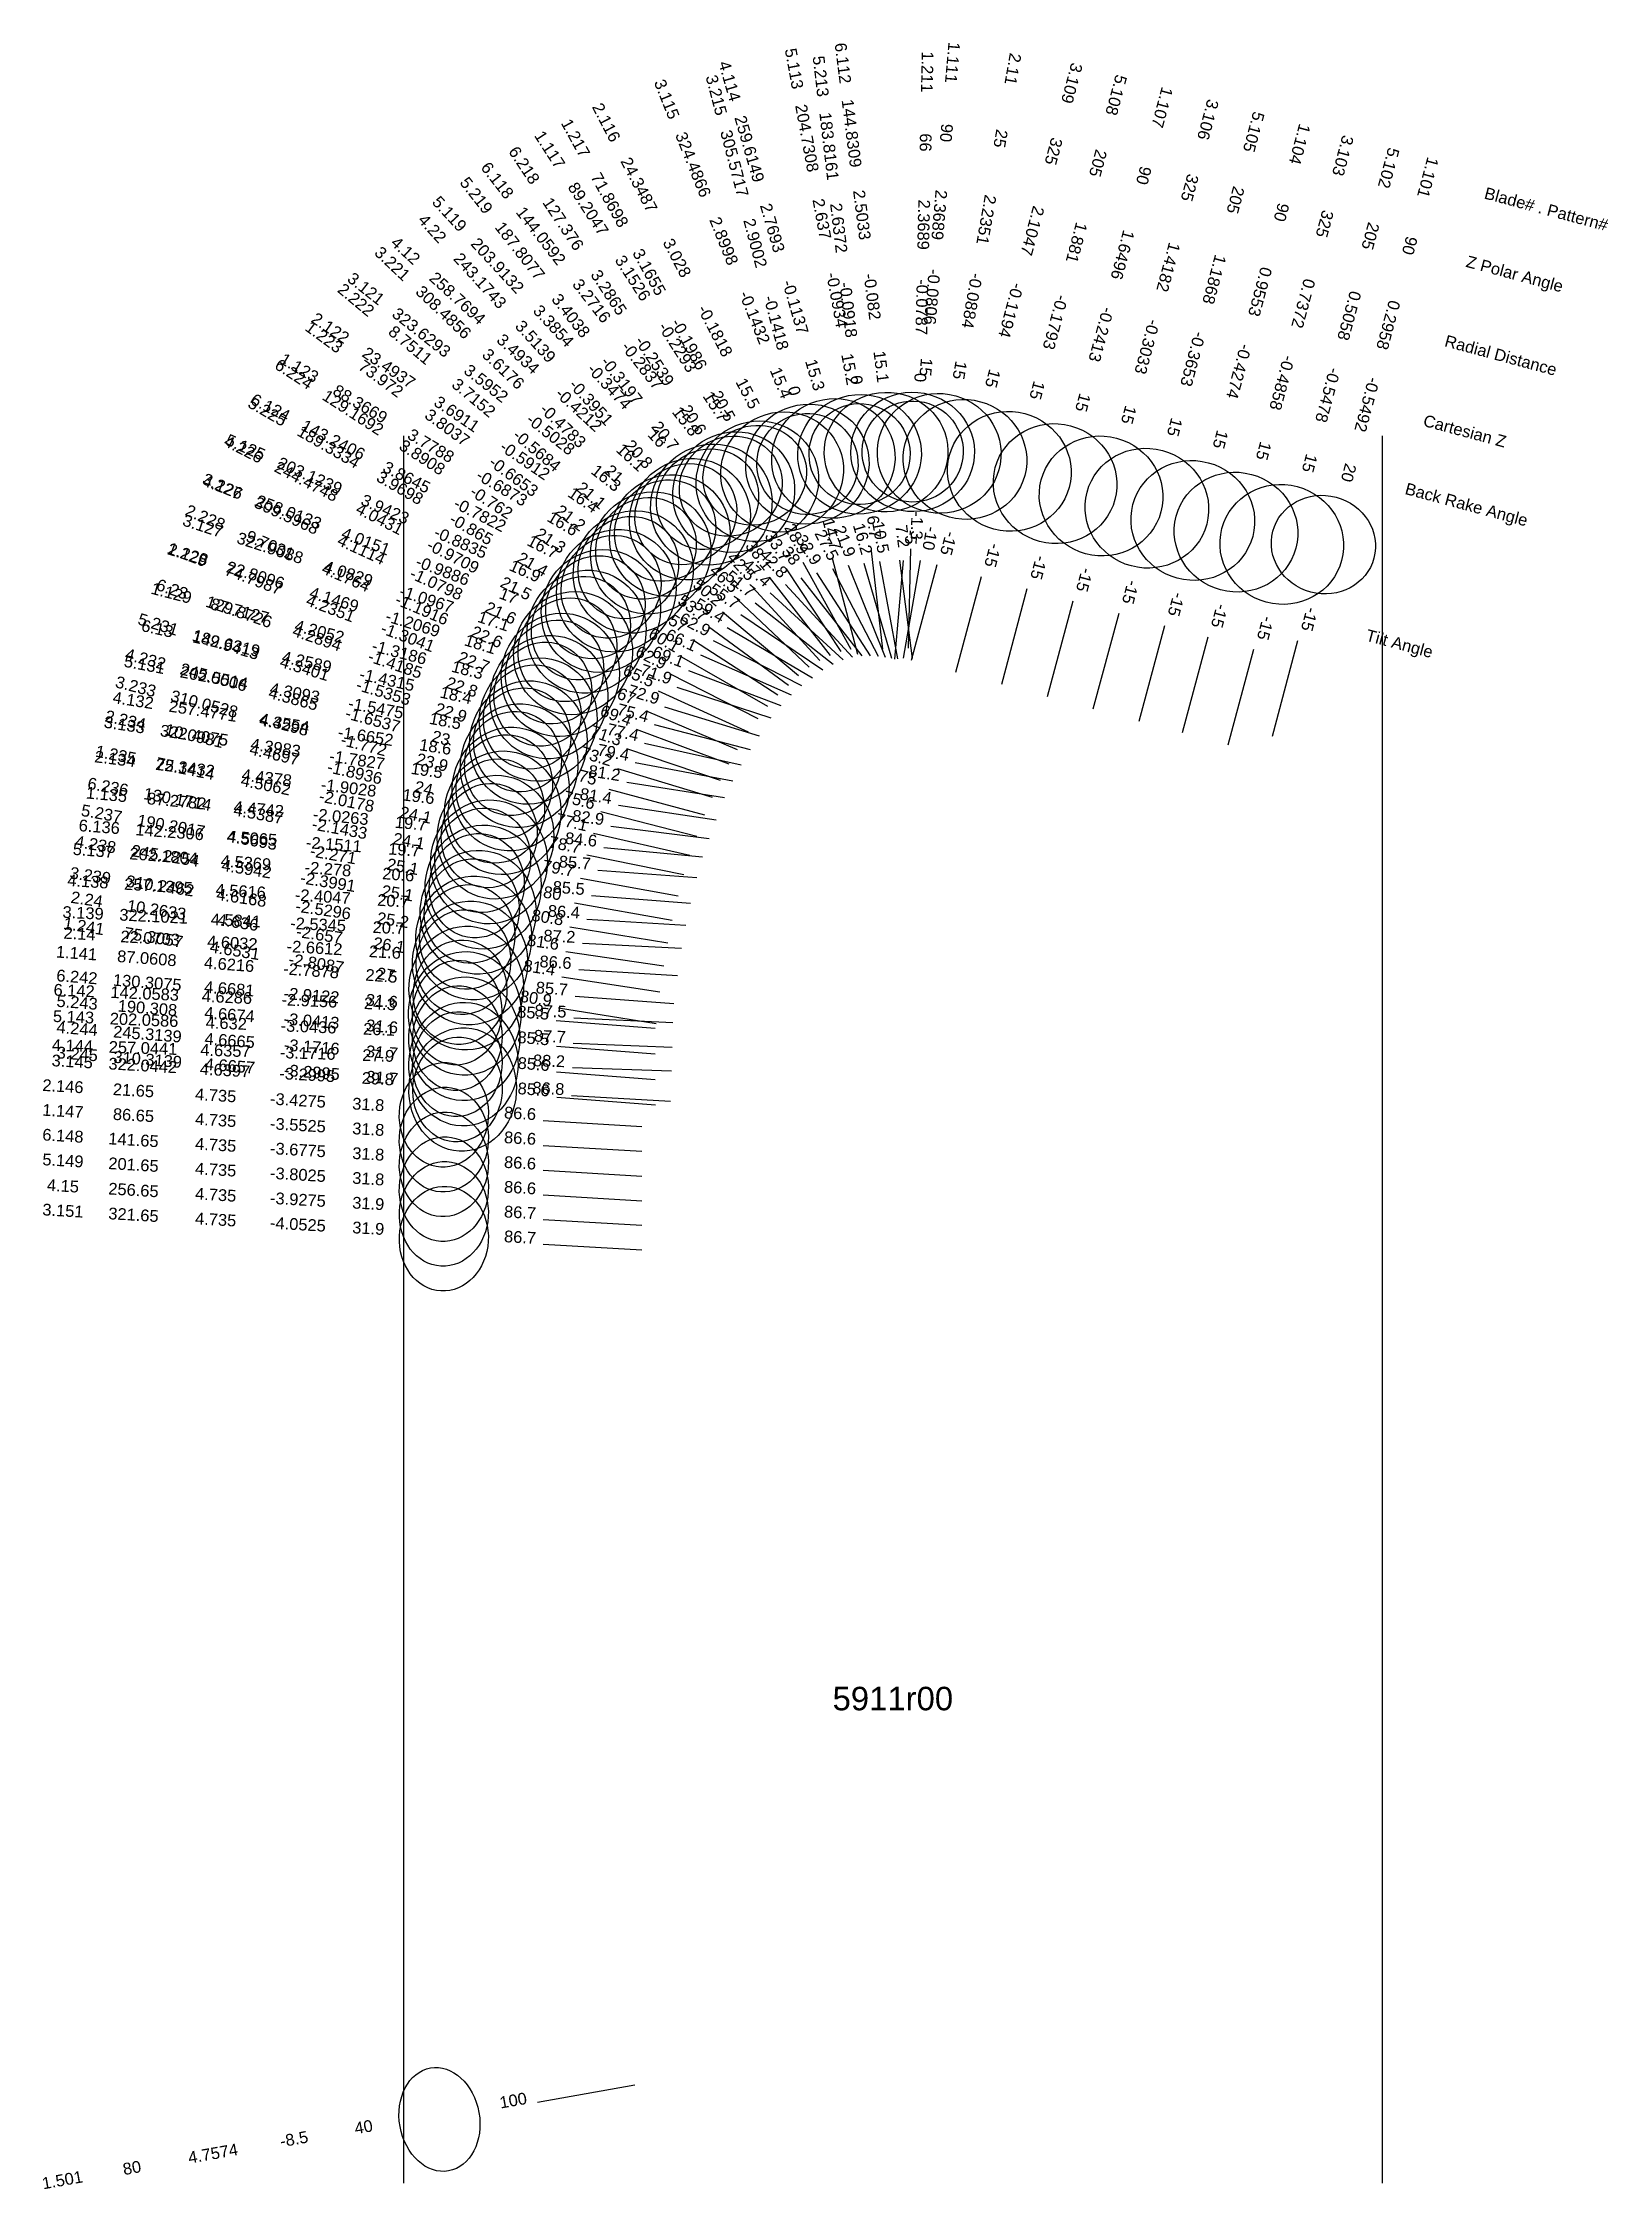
# Model space of a CAD drawing. Header units: inches. Extents: x -6.8 to 1.1, y -8.9 to 2.
import ezdxf
from ezdxf.enums import TextEntityAlignment as Align

# ---------------------------------------------------------------- set-up
doc = ezdxf.new("R2010")
doc.units = ezdxf.units.IN
doc.header["$MEASUREMENT"] = 0
for name, color, linetype, true_color in [('Blade_1', 30, 'Continuous', 0xff7f00), ('Blade_2', 7, 'Continuous', 0xcccc00), ('Blade_3', 7, 'Continuous', 0x00cc00), ('Blade_4', 7, 'Continuous', 0x00cccc), ('Blade_5', 7, 'Continuous', 0x0066cc), ('Blade_6', 190, 'Continuous', 0x7f00ff)]:
    doc.layers.add(name, color=color, linetype=linetype, true_color=true_color)
doc.styles.get("Standard").update_dxf_attribs({"font": 'arial.ttf'})

msp = doc.modelspace()

# ---------------------------------------------------------------- linework, layer by layer
for p, q in [((-4.938, 0), (-4.938, -8.822)), ((0, 0), (0, -8.822))]:
    msp.add_line(p, q)
at = {"layer": 'Blade_1'}
for p, q in [((-2.923, -0.638), (-2.681, -1.076)), ((-2.417, -0.629), (-2.46, -1.127)), ((-2.38, -0.571), (-2.391, -1.071)), ((-2.854, -0.691), (-2.583, -1.111)), ((-1.792, -0.773), (-1.921, -1.256)), ((-3.399, -0.962), (-2.996, -1.258)), ((-3.305, -0.967), (-2.875, -1.222)), ((-1.098, -0.959), (-1.227, -1.442)), ((-0.426, -1.034), (-0.555, -1.517)), ((-3.765, -1.48), (-3.297, -1.656)), ((-3.673, -1.457), (-3.189, -1.583)), ((-4.014, -2.116), (-3.524, -2.215)), ((-3.927, -2.078), (-3.429, -2.126)), ((-4.157, -2.888), (-3.664, -2.966)), ((-4.073, -2.829), (-3.575, -2.866)), ((-4.234, -3.582), (-3.735, -3.612)), ((-4.263, -8.413), (-3.771, -8.326))]:
    msp.add_line(p, q, dxfattribs=at)
for centre, major_axis, ratio in [((-2.369, -0.081), (0.311, -0.027), 0.965926), ((-3.153, -0.229), (0.262, 0.17), 0.962886), ((-2.369, -0.079), (0.255, -0.006), 1), ((-3.166, -0.199), (0.232, 0.128), 0.936736), ((-1.65, -0.241), (0.302, -0.081), 0.965926), ((-0.955, -0.427), (0.302, -0.081), 0.965926), ((-0.296, -0.549), (0.255, -0.068), 0.939693), ((-3.779, -0.687), (0.159, 0.269), 0.958446), ((-3.804, -0.665), (0.157, 0.213), 0.932416), ((-4.205, -1.319), (0.079, 0.302), 0.949653), ((-4.235, -1.304), (0.093, 0.248), 0.922306), ((-4.474, -2.026), (0.03, 0.311), 0.941683), ((-4.506, -2.018), (0.052, 0.259), 0.913008), ((-4.622, -2.788), (0.023, 0.312), 0.923723), ((-4.653, -2.809), (0.042, 0.261), 0.890906), ((-4.735, -3.553), (0.016, 0.264), 0.849544), ((-4.757, -8.5), (-0.046, 0.26), 0.766044)]:
    msp.add_ellipse(centre, major_axis=major_axis, ratio=ratio, dxfattribs=at)
at = {"layer": 'Blade_2'}
for p, q in [((-2.331, -0.63), (-2.417, -1.122)), ((-2.774, -0.67), (-2.543, -1.113)), ((-3.329, -0.889), (-2.945, -1.209)), ((-3.237, -0.901), (-2.823, -1.182)), ((-3.714, -1.388), (-3.254, -1.583)), ((-3.621, -1.368), (-3.143, -1.515)), ((-3.98, -2.006), (-3.493, -2.117)), ((-3.892, -1.97), (-3.396, -2.032)), ((-4.054, -2.694), (-3.555, -2.724)), ((-4.14, -2.732), (-3.645, -2.807)), ((-4.234, -3.457), (-3.735, -3.487))]:
    msp.add_line(p, q, dxfattribs=at)
for centre, major_axis, ratio in [((-2.235, -0.088), (0.308, -0.054), 0.965926), ((-3.028, -0.182), (0.277, 0.144), 0.963535), ((-3.691, -0.591), (0.176, 0.258), 0.959186), ((-3.715, -0.568), (0.169, 0.203), 0.933136), ((-4.147, -1.207), (0.092, 0.299), 0.950307), ((-4.176, -1.192), (0.103, 0.244), 0.922941), ((-4.438, -1.903), (0.038, 0.31), 0.942159), ((-4.47, -1.894), (0.059, 0.258), 0.913469), ((-4.603, -2.661), (0.019, 0.312), 0.929521), ((-4.636, -2.657), (0.039, 0.262), 0.898089), ((-4.735, -3.428), (0.016, 0.264), 0.849544)]:
    msp.add_ellipse(centre, major_axis=major_axis, ratio=ratio, dxfattribs=at)
at = {"layer": 'Blade_3'}
for p, q in [((-2.775, -0.618), (-2.648, -1.102)), ((-2.695, -0.653), (-2.508, -1.117)), ((-2.247, -0.651), (-2.376, -1.134)), ((-3.254, -0.824), (-2.891, -1.168)), ((-3.163, -0.843), (-2.771, -1.153)), ((-1.561, -0.835), (-1.69, -1.318)), ((-0.88, -1.017), (-1.009, -1.5)), ((-3.654, -1.288), (-3.199, -1.495)), ((-3.56, -1.268), (-3.085, -1.423)), ((-3.943, -1.897), (-3.459, -2.021)), ((-3.854, -1.865), (-3.36, -1.939)), ((-4.035, -2.561), (-3.535, -2.586)), ((-4.12, -2.603), (-3.625, -2.676)), ((-4.165, -3.338), (-3.667, -3.377)), ((-4.091, -3.33), (-3.591, -3.359)), ((-4.234, -4.081), (-3.735, -4.11))]:
    msp.add_line(p, q, dxfattribs=at)
for centre, major_axis, ratio in [((-2.105, -0.119), (0.302, -0.081), 0.965926), ((-2.9, -0.143), (0.29, 0.117), 0.964121), ((-2.9, -0.142), (0.247, 0.065), 1), ((-1.418, -0.303), (0.302, -0.081), 0.965926), ((-3.595, -0.503), (0.193, 0.245), 0.959952), ((-3.618, -0.478), (0.182, 0.192), 0.933881), ((-0.737, -0.486), (0.302, -0.081), 0.965926), ((-4.083, -1.097), (0.097, 0.297), 0.955577), ((-4.111, -1.08), (0.11, 0.241), 0.929625), ((-4.398, -1.783), (0.047, 0.309), 0.942624), ((-4.43, -1.772), (0.066, 0.256), 0.913919), ((-4.584, -2.535), (0.015, 0.312), 0.935207), ((-4.617, -2.53), (0.039, 0.262), 0.905164), ((-4.64, -3.3), (0.018, 0.312), 0.867826), ((-4.666, -3.3), (0.02, 0.264), 0.851193), ((-4.735, -4.053), (0.015, 0.264), 0.849394)]:
    msp.add_ellipse(centre, major_axis=major_axis, ratio=ratio, dxfattribs=at)
at = {"layer": 'Blade_4'}
for p, q in [((-2.616, -0.642), (-2.476, -1.122)), ((-3.175, -0.765), (-2.837, -1.134)), ((-3.088, -0.793), (-2.72, -1.131)), ((-3.501, -1.184), (-3.034, -1.362)), ((-3.596, -1.199), (-3.151, -1.427)), ((-3.902, -1.784), (-3.419, -1.913)), ((-3.812, -1.749), (-3.318, -1.825)), ((-4.099, -2.479), (-3.605, -2.559)), ((-4.013, -2.44), (-3.514, -2.471)), ((-4.166, -3.21), (-3.668, -3.249)), ((-4.086, -3.189), (-3.586, -3.205)), ((-4.234, -3.956), (-3.735, -3.985))]:
    msp.add_line(p, q, dxfattribs=at)
for centre, major_axis, ratio in [((-2.769, -0.114), (0.3, 0.087), 0.964633), ((-3.493, -0.421), (0.211, 0.23), 0.960715), ((-3.514, -0.395), (0.195, 0.179), 0.934623), ((-4.015, -0.989), (0.111, 0.292), 0.956257), ((-4.043, -0.971), (0.12, 0.236), 0.930287), ((-4.355, -1.665), (0.048, 0.309), 0.948009), ((-4.386, -1.654), (0.069, 0.255), 0.920709), ((-4.562, -2.405), (0.02, 0.312), 0.935487), ((-4.594, -2.399), (0.042, 0.261), 0.905436), ((-4.636, -3.172), (0.01, 0.312), 0.8834), ((-4.667, -3.172), (0.02, 0.264), 0.851192), ((-4.735, -3.928), (0.015, 0.264), 0.849394)]:
    msp.add_ellipse(centre, major_axis=major_axis, ratio=ratio, dxfattribs=at)
at = {"layer": 'Blade_5'}
for p, q in [((-2.579, -0.581), (-2.521, -1.077)), ((-2.537, -0.634), (-2.446, -1.126)), ((-3.094, -0.714), (-2.785, -1.108)), ((-3.011, -0.751), (-2.672, -1.117)), ((-2.023, -0.711), (-2.153, -1.194)), ((-1.329, -0.897), (-1.459, -1.38)), ((-0.648, -1.079), (-0.778, -1.562)), ((-3.535, -1.116), (-3.102, -1.365)), ((-3.439, -1.106), (-2.982, -1.308)), ((-3.859, -1.68), (-3.381, -1.824)), ((-3.769, -1.649), (-3.277, -1.741)), ((-4.075, -2.358), (-3.583, -2.445)), ((-3.989, -2.321), (-3.49, -2.36)), ((-4.167, -3.081), (-3.669, -3.12)), ((-4.082, -3.066), (-3.583, -3.086)), ((-4.234, -3.832), (-3.735, -3.862))]:
    msp.add_line(p, q, dxfattribs=at)
for centre, major_axis, ratio in [((-2.637, -0.093), (0.307, 0.057), 0.965065), ((-2.637, -0.092), (0.253, 0.03), 1), ((-1.881, -0.179), (0.302, -0.081), 0.965926), ((-3.385, -0.347), (0.229, 0.212), 0.961466), ((-3.404, -0.32), (0.208, 0.163), 0.935354), ((-1.187, -0.365), (0.302, -0.081), 0.965926), ((-0.506, -0.548), (0.302, -0.081), 0.965926), ((-3.942, -0.884), (0.126, 0.286), 0.956961), ((-3.97, -0.865), (0.132, 0.229), 0.930971), ((-4.309, -1.548), (0.057, 0.307), 0.948536), ((-4.34, -1.535), (0.076, 0.253), 0.921221), ((-4.537, -2.278), (0.024, 0.312), 0.935793), ((-4.569, -2.271), (0.046, 0.26), 0.905732), ((-4.632, -3.044), (0.013, 0.312), 0.898002), ((-4.667, -3.041), (0.021, 0.264), 0.851291), ((-4.735, -3.803), (0.016, 0.264), 0.849544)]:
    msp.add_ellipse(centre, major_axis=major_axis, ratio=ratio, dxfattribs=at)
at = {"layer": 'Blade_6'}
for p, q in [((-2.435, -0.628), (-2.372, -1.124)), ((-3.008, -0.672), (-2.731, -1.088)), ((-2.933, -0.717), (-2.625, -1.111)), ((-3.47, -1.035), (-3.05, -1.307)), ((-3.375, -1.033), (-2.93, -1.26)), ((-3.814, -1.579), (-3.34, -1.739)), ((-3.722, -1.551), (-3.234, -1.66)), ((-4.045, -2.233), (-3.553, -2.322)), ((-3.958, -2.192), (-3.459, -2.23)), ((-4.168, -2.952), (-3.669, -2.991)), ((-4.079, -2.939), (-3.58, -2.961)), ((-4.234, -3.707), (-3.735, -3.737))]:
    msp.add_line(p, q, dxfattribs=at)
for centre, major_axis, ratio in [((-2.503, -0.082), (0.31, 0.039), 0.965413), ((-3.272, -0.284), (0.246, 0.192), 0.962195), ((-3.287, -0.254), (0.22, 0.147), 0.936063), ((-3.865, -0.782), (0.142, 0.278), 0.957684), ((-3.891, -0.762), (0.144, 0.222), 0.931675), ((-4.259, -1.432), (0.068, 0.305), 0.949097), ((-4.289, -1.419), (0.085, 0.251), 0.921766), ((-4.507, -2.151), (0.024, 0.312), 0.941332), ((-4.539, -2.143), (0.047, 0.26), 0.912667), ((-4.629, -2.916), (0.014, 0.312), 0.911408), ((-4.668, -2.912), (0.021, 0.264), 0.851291), ((-4.735, -3.678), (0.016, 0.264), 0.849544)]:
    msp.add_ellipse(centre, major_axis=major_axis, ratio=ratio, dxfattribs=at)

# ---------------------------------------------------------------- texts
for s, height, p in [('Blade# . Pattern#', 0.05937, (0.519, 1.228)), ('Z Polar Angle', 0.05937, (0.427, 0.883)), ('Radial Distance', 0.05937, (0.319, 0.482)), ('Cartesian Z', 0.05937, (0.211, 0.08)), ('Back Rake Angle', 0.05937, (0.119, -0.264)), ('Tilt Angle', 0.0594, (-0.079, -1.004))]:
    msp.add_text(s, height=height, rotation=345).set_placement(p, align=Align.MIDDLE_LEFT)
msp.add_text('5911r00', height=0.1187).set_placement((-2.469, -6.375), align=Align.MIDDLE_CENTER)
at = {"layer": 'Blade_1'}
for s, rotation, p in [('1.111', 265, (-2.197, 1.887)), ('1.211', 268.7, (-2.325, 1.838)), ('1.107', 255, (-1.138, 1.666)), ('1.117', 302.8792, (-4.225, 1.429)), ('1.217', 298.8888, (-4.096, 1.489)), ('66', 268.7, (-2.333, 1.482)), ('90', 265, (-2.228, 1.532)), ('1.104', 255, (-0.444, 1.48)), ('71.8698', 298.8888, (-3.924, 1.177)), ('90', 255, (-1.231, 1.322)), ('1.101', 255, (0.203, 1.312)), ('89.2047', 302.8792, (-4.031, 1.13)), ('2.3689', 265, (-2.264, 1.118)), ('2.3689', 268.7, (-2.343, 1.067)), ('90', 255, (-0.536, 1.136)), ('1.6496', 255, (-1.338, 0.921)), ('90', 255, (0.111, 0.968)), ('3.1526', 302.8792, (-3.806, 0.781)), ('3.1655', 298.8888, (-3.724, 0.813)), ('-0.0787', 268.7, (-2.352, 0.651)), ('-0.0806', 265, (-2.3, 0.704)), ('0.9553', 255, (-0.644, 0.735)), ('0.2958', 255, (0.003, 0.567)), ('1.223', 323.7025, (-5.357, 0.475)), ('-0.2293', 302.8792, (-3.58, 0.432)), ('-0.1986', 298.8888, (-3.523, 0.449)), ('-0.2413', 255, (-1.446, 0.519)), ('-0.4274', 255, (-0.751, 0.333)), ('1.123', 329.4109, (-5.479, 0.318)), ('73.972', 323.7025, (-5.07, 0.265)), ('15', 265, (-2.331, 0.349)), ('88.3669', 329.4109, (-5.172, 0.136)), ('15.7', 302.8792, (-3.387, 0.133)), ('20.5', 298.8888, (-3.351, 0.137)), ('0', 268.7, (-2.36, 0.295)), ('-0.5492', 255, (-0.104, 0.165)), ('3.8037', 323.7025, (-4.735, 0.019)), ('15', 255, (-1.538, 0.175)), ('3.7788', 329.4109, (-4.815, -0.075)), ('15', 255, (-0.844, -0.011)), ('-0.6873', 329.4109, (-4.457, -0.287)), ('-0.6653', 323.7025, (-4.4, -0.228)), ('20', 255, (-0.197, -0.179)), ('16.6', 329.4109, (-4.15, -0.468)), ('21.2', 323.7025, (-4.113, -0.438)), ('-1.3', 268.7, (-2.377, -0.452)), ('28.9', 298.8888, (-2.98, -0.534)), ('32.9', 302.8792, (-2.918, -0.591)), ('-5', 265, (-2.406, -0.51)), ('1.229', 339.4365, (-6.039, -0.627)), ('74.7987', 339.4365, (-5.706, -0.752)), ('-15', 255, (-1.761, -0.658)), ('1.129', 345.4401, (-6.117, -0.822)), ('87.7127', 345.4401, (-5.772, -0.912)), ('4.2351', 339.4365, (-5.317, -0.898)), ('53.7', 323.7025, (-3.495, -0.892)), ('59.4', 329.4109, (-3.408, -0.907)), ('-15', 255, (-1.067, -0.844)), ('4.2052', 345.4401, (-5.37, -1.016)), ('-1.3041', 339.4365, (-4.927, -1.044)), ('-15', 255, (-0.395, -0.919)), ('-1.3186', 345.4401, (-4.967, -1.121)), ('18.3', 345.4401, (-4.623, -1.21)), ('22.7', 339.4365, (-4.594, -1.169)), ('69.4', 339.4365, (-3.876, -1.439)), ('75.4', 345.4401, (-3.788, -1.427)), ('1.235', 348.6784, (-6.396, -1.639)), ('75.1414', 348.6784, (-6.046, -1.709)), ('4.5062', 348.6784, (-5.639, -1.791)), ('1.135', 354.5765, (-6.44, -1.84)), ('87.2782', 354.5765, (-6.086, -1.873)), ('-2.0178', 348.6784, (-5.231, -1.873)), ('4.4742', 354.5765, (-5.672, -1.913)), ('-2.0263', 354.5765, (-5.258, -1.952)), ('19.7', 354.5765, (-4.904, -1.986)), ('24.1', 348.6784, (-4.882, -1.943)), ('78.7', 348.6784, (-4.13, -2.093)), ('84.6', 354.5765, (-4.045, -2.067)), ('1.241', 350.94, (-6.556, -2.505)), ('75.3057', 350.94, (-6.204, -2.561)), ('1.141', 355.7354, (-6.591, -2.641)), ('87.0608', 355.7354, (-6.236, -2.667)), ('4.6531', 350.94, (-5.794, -2.627)), ('4.6216', 355.7354, (-5.821, -2.698)), ('-2.7878', 355.7354, (-5.407, -2.729)), ('-2.8087', 350.94, (-5.383, -2.692)), ('22.5', 355.7354, (-5.052, -2.756)), ('27', 350.94, (-5.032, -2.748)), ('80.9', 350.94, (-4.275, -2.869)), ('85.7', 355.7354, (-4.192, -2.82)), ('1.147', 356.5965, (-6.659, -3.438)), ('86.65', 356.5965, (-6.303, -3.459)), ('4.735', 356.5965, (-5.888, -3.484)), ('-3.5525', 356.5965, (-5.473, -3.509)), ('31.8', 356.5965, (-5.118, -3.53)), ('86.6', 356.5965, (-4.352, -3.575)), ('100', 10, (-4.38, -8.433)), ('-8.5', 10, (-5.486, -8.628)), ('40', 10, (-5.135, -8.567)), ('4.7574', 10, (-5.895, -8.701)), ('1.501', 10, (-6.655, -8.835)), ('80', 10, (-6.304, -8.773))]:
    msp.add_text(s, height=0.0594, rotation=rotation, dxfattribs=at).set_placement(p, align=Align.CENTER)
at = {"layer": 'Blade_2'}
for s, rotation, p in [('2.11', 260, (-1.892, 1.857)), ('2.116', 297.5344, (-3.941, 1.569)), ('25', 260, (-1.954, 1.506)), ('24.3487', 297.5344, (-3.776, 1.254)), ('2.2351', 260, (-2.026, 1.096)), ('3.028', 297.5344, (-3.584, 0.885)), ('2.222', 320.2472, (-5.197, 0.664)), ('-0.0884', 260, (-2.098, 0.687)), ('2.122', 325.7465, (-5.324, 0.52)), ('8.7511', 320.2472, (-4.923, 0.436)), ('-0.1818', 297.5344, (-3.392, 0.517)), ('23.4937', 325.7465, (-5.029, 0.32)), ('15', 260, (-2.16, 0.336)), ('3.7152', 320.2472, (-4.603, 0.17)), ('15.5', 297.5344, (-3.227, 0.201)), ('3.6911', 325.7465, (-4.686, 0.086)), ('-0.5684', 320.2472, (-4.284, -0.096)), ('-0.5912', 325.7465, (-4.342, -0.148)), ('16.4', 325.7465, (-4.048, -0.348)), ('21.1', 320.2472, (-4.01, -0.323)), ('2.228', 337.0215, (-5.95, -0.439)), ('9.7031', 337.0215, (-5.623, -0.578)), ('27.5', 297.5344, (-2.829, -0.564)), ('-10', 260, (-2.31, -0.513)), ('2.128', 342.9186, (-6.035, -0.627)), ('22.8096', 342.9186, (-5.694, -0.731)), ('4.1764', 337.0215, (-5.24, -0.741)), ('50.2', 320.2472, (-3.421, -0.813)), ('55.7', 325.7465, (-3.335, -0.834)), ('4.1469', 342.9186, (-5.297, -0.854)), ('-1.1916', 337.0215, (-4.857, -0.903)), ('-1.2069', 342.9186, (-4.9, -0.976)), ('22.6', 337.0215, (-4.529, -1.042)), ('18.1', 342.9186, (-4.559, -1.08)), ('67', 337.0215, (-3.824, -1.341)), ('72.9', 342.9186, (-3.735, -1.334)), ('2.234', 347.1065, (-6.348, -1.464)), ('10.0981', 347.1065, (-6.001, -1.543)), ('2.134', 352.9493, (-6.398, -1.66)), ('4.4697', 347.1065, (-5.596, -1.636)), ('22.3432', 352.9493, (-6.044, -1.704)), ('4.4378', 352.9493, (-5.632, -1.755)), ('-1.8936', 347.1065, (-5.191, -1.729)), ('-1.9028', 352.9493, (-5.219, -1.806)), ('19.6', 352.9493, (-4.866, -1.85)), ('24', 347.1065, (-4.843, -1.808)), ('77.1', 347.1065, (-4.096, -1.979)), ('82.9', 352.9493, (-4.01, -1.956)), ('2.24', 351.4122, (-6.541, -2.369)), ('10.2633', 351.4122, (-6.189, -2.422)), ('2.14', 356.5826, (-6.575, -2.543)), ('4.636', 351.4122, (-5.778, -2.485)), ('-2.657', 351.4122, (-5.367, -2.547)), ('22.0703', 356.5826, (-6.219, -2.565)), ('4.6032', 356.5826, (-5.804, -2.589)), ('-2.6612', 356.5826, (-5.389, -2.614)), ('21.6', 356.5826, (-5.034, -2.636)), ('26.1', 351.4122, (-5.015, -2.6)), ('81.4', 351.4122, (-4.257, -2.714)), ('86.6', 356.5826, (-4.173, -2.687)), ('2.146', 356.5966, (-6.659, -3.313)), ('21.65', 356.5966, (-6.303, -3.334)), ('4.735', 356.5966, (-5.888, -3.359)), ('-3.4275', 356.5966, (-5.473, -3.384)), ('31.8', 356.5966, (-5.118, -3.405)), ('86.6', 356.5966, (-4.352, -3.45))]:
    msp.add_text(s, height=0.0594, rotation=rotation, dxfattribs=at).set_placement(p, align=Align.CENTER)
at = {"layer": 'Blade_3'}
for s, rotation, p in [('3.109', 255, (-1.594, 1.788)), ('3.115', 291.9069, (-3.637, 1.689)), ('3.215', 284.74, (-3.388, 1.713)), ('3.106', 255, (-0.907, 1.604)), ('324.4866', 291.9069, (-3.504, 1.359)), ('305.5717', 284.74, (-3.297, 1.368)), ('325', 255, (-1.686, 1.444)), ('3.103', 255, (-0.226, 1.422)), ('325', 255, (-0.999, 1.26)), ('2.8998', 291.9069, (-3.349, 0.973)), ('2.9002', 284.74, (-3.192, 0.966)), ('2.1047', 255, (-1.793, 1.043)), ('325', 255, (-0.318, 1.078)), ('1.4182', 255, (-1.107, 0.859)), ('3.221', 316.4912, (-5.015, 0.848)), ('3.121', 321.7497, (-5.146, 0.72)), ('-0.1194', 255, (-1.901, 0.641)), ('0.7372', 255, (-0.426, 0.676)), ('308.4856', 316.4912, (-4.757, 0.603)), ('-0.1432', 291.9069, (-3.194, 0.587)), ('-0.1418', 284.74, (-3.086, 0.564)), ('323.6293', 321.7497, (-4.866, 0.499)), ('-0.3033', 255, (-1.214, 0.457)), ('3.6176', 316.4912, (-4.455, 0.317)), ('3.5952', 321.7497, (-4.54, 0.242)), ('15.4', 291.9069, (-3.061, 0.257)), ('15', 255, (-1.993, 0.297)), ('-0.4858', 255, (-0.533, 0.275)), ('0', 284.74, (-2.995, 0.22)), ('-0.4783', 316.4912, (-4.154, 0.031)), ('15', 255, (-1.307, 0.113)), ('-0.5028', 321.7497, (-4.214, -0.015)), ('15', 255, (-0.626, -0.069)), ('3.227', 335.5384, (-5.865, -0.282)), ('16.3', 321.7497, (-3.934, -0.236)), ('21', 316.4912, (-3.896, -0.214)), ('309.5968', 335.5384, (-5.541, -0.429)), ('3.127', 341.8902, (-5.96, -0.483)), ('14.7', 284.74, (-2.805, -0.503)), ('322.9088', 341.8902, (-5.621, -0.594)), ('4.1114', 335.5384, (-5.163, -0.601)), ('21.9', 291.9069, (-2.739, -0.543)), ('-15', 255, (-2.216, -0.536)), ('4.0829', 341.8902, (-5.226, -0.723)), ('-1.0798', 335.5384, (-4.785, -0.774)), ('46.5', 316.4912, (-3.34, -0.742)), ('51.7', 321.7497, (-3.257, -0.77)), ('-15', 255, (-1.53, -0.72)), ('-1.0967', 341.8902, (-4.831, -0.852)), ('21.6', 335.5384, (-4.46, -0.921)), ('-15', 255, (-0.849, -0.902)), ('17.1', 341.8902, (-4.493, -0.963)), ('65.5', 335.5384, (-3.763, -1.238)), ('71.9', 341.8902, (-3.673, -1.231)), ('3.233', 345.6347, (-6.297, -1.294)), ('310.0528', 345.6347, (-5.951, -1.382)), ('4.4298', 345.6347, (-5.549, -1.485)), ('3.133', 351.421, (-6.351, -1.488)), ('322.4075', 351.421, (-5.999, -1.541)), ('-1.772', 345.6347, (-5.146, -1.589)), ('4.3983', 351.421, (-5.588, -1.603)), ('-1.7827', 351.421, (-5.177, -1.665)), ('23.9', 345.6347, (-4.801, -1.677)), ('19.5', 351.421, (-4.825, -1.718)), ('75.6', 345.6347, (-4.059, -1.867)), ('81.4', 351.421, (-3.972, -1.847)), ('3.239', 351.6228, (-6.523, -2.249)), ('310.2462', 351.6228, (-6.171, -2.301)), ('3.139', 357.1925, (-6.557, -2.438)), ('4.6168', 351.6228, (-5.76, -2.361)), ('-2.5296', 351.6228, (-5.348, -2.422)), ('322.1021', 357.1925, (-6.201, -2.455)), ('4.5841', 357.1925, (-5.786, -2.476)), ('-2.5345', 357.1925, (-5.371, -2.496)), ('20.7', 357.1925, (-5.015, -2.513)), ('25.2', 351.6228, (-4.996, -2.474)), ('81.6', 351.6228, (-4.238, -2.585)), ('87.2', 357.1925, (-4.153, -2.556)), ('3.145', 356.7703, (-6.612, -3.188)), ('3.245', 355.5554, (-6.587, -3.15)), ('322.0442', 356.7703, (-6.256, -3.208)), ('310.3139', 355.5554, (-6.232, -3.178)), ('4.6397', 356.7703, (-5.841, -3.232)), ('4.6657', 355.5554, (-5.817, -3.21)), ('-3.2995', 356.7703, (-5.426, -3.255)), ('-3.2995', 355.5554, (-5.403, -3.242)), ('29.8', 356.7703, (-5.07, -3.275)), ('31.7', 355.5554, (-5.048, -3.27)), ('85.6', 355.5554, (-4.284, -3.329)), ('86.8', 356.7703, (-4.209, -3.324)), ('3.151', 356.6885, (-6.659, -3.941)), ('321.65', 356.6885, (-6.303, -3.962)), ('4.735', 356.6885, (-5.888, -3.986)), ('-4.0525', 356.6885, (-5.473, -4.01)), ('31.9', 356.6885, (-5.118, -4.03)), ('86.7', 356.6885, (-4.352, -4.075))]:
    msp.add_text(s, height=0.0594, rotation=rotation, dxfattribs=at).set_placement(p, align=Align.CENTER)
at = {"layer": 'Blade_4'}
for s, rotation, p in [('4.114', 286.2151, (-3.321, 1.783)), ('259.6149', 286.2151, (-3.221, 1.441)), ('4.22', 312.4586, (-4.815, 1.027)), ('2.7693', 286.2151, (-3.105, 1.042)), ('4.12', 317.4479, (-4.948, 0.914)), ('243.1743', 312.4586, (-4.574, 0.764)), ('258.7694', 317.4479, (-4.686, 0.673)), ('-0.1137', 286.2151, (-2.989, 0.642)), ('3.5139', 312.4586, (-4.294, 0.457)), ('3.4934', 317.4479, (-4.38, 0.392)), ('15.3', 286.2151, (-2.89, 0.3)), ('-0.4212', 317.4479, (-4.074, 0.111)), ('-0.3951', 312.4586, (-4.013, 0.15)), ('4.226', 332.9274, (-5.759, -0.094)), ('16.1', 317.4479, (-3.811, -0.13)), ('20.8', 312.4586, (-3.773, -0.112)), ('4.126', 339.1466, (-5.861, -0.286)), ('244.4748', 332.9274, (-5.442, -0.256)), ('258.0133', 339.1466, (-5.528, -0.412)), ('4.0431', 332.9274, (-5.072, -0.445)), ('4.0151', 339.1466, (-5.139, -0.56)), ('-0.9709', 332.9274, (-4.702, -0.634)), ('16.2', 286.2151, (-2.649, -0.528)), ('-0.9886', 339.1466, (-4.751, -0.708)), ('42.5', 312.4586, (-3.255, -0.678)), ('47.4', 317.4479, (-3.176, -0.713)), ('21.5', 332.9274, (-4.384, -0.796)), ('17', 339.1466, (-4.418, -0.835)), ('4.232', 344.9897, (-6.248, -1.155)), ('62.9', 332.9274, (-3.702, -1.145)), ('69.1', 339.1466, (-3.612, -1.142)), ('245.0006', 344.9897, (-5.904, -1.247)), ('4.132', 351.2308, (-6.307, -1.364)), ('4.3865', 344.9897, (-5.502, -1.355)), ('257.4771', 351.2308, (-5.955, -1.418)), ('4.3554', 351.2308, (-5.544, -1.482)), ('-1.6537', 344.9897, (-5.101, -1.462)), ('-1.6652', 351.2308, (-5.134, -1.545)), ('23', 344.9897, (-4.757, -1.554)), ('18.6', 351.2308, (-4.782, -1.599)), ('75', 344.9897, (-4.016, -1.753)), ('81.2', 351.2308, (-3.929, -1.731)), ('4.238', 350.8203, (-6.497, -2.092)), ('245.2254', 350.8203, (-6.145, -2.149)), ('4.5942', 350.8203, (-5.735, -2.215)), ('4.138', 356.3616, (-6.533, -2.279)), ('257.1395', 356.3616, (-6.177, -2.302)), ('4.5616', 356.3616, (-5.762, -2.328)), ('-2.3991', 350.8203, (-5.324, -2.281)), ('25.1', 350.8203, (-4.973, -2.338)), ('-2.4047', 356.3616, (-5.348, -2.355)), ('20.7', 356.3616, (-4.992, -2.377)), ('86.4', 356.3616, (-4.131, -2.432)), ('80.8', 350.8203, (-4.216, -2.46)), ('4.244', 355.5561, (-6.588, -3.022)), ('245.3139', 355.5561, (-6.233, -3.05)), ('4.6665', 355.5561, (-5.818, -3.082)), ('4.144', 358.1574, (-6.61, -3.108)), ('257.0441', 358.1574, (-6.254, -3.12)), ('4.6357', 358.1574, (-5.838, -3.133)), ('-3.1716', 358.1574, (-5.423, -3.146)), ('-3.1716', 355.5561, (-5.404, -3.114)), ('27.9', 358.1574, (-5.067, -3.158)), ('31.7', 355.5561, (-5.049, -3.142)), ('85.6', 355.5561, (-4.284, -3.201)), ('88.2', 358.1574, (-4.205, -3.185)), ('4.15', 356.6885, (-6.659, -3.816)), ('256.65', 356.6885, (-6.303, -3.837)), ('4.735', 356.6885, (-5.888, -3.861)), ('-3.9275', 356.6885, (-5.473, -3.885)), ('31.9', 356.6885, (-5.118, -3.905)), ('86.7', 356.6885, (-4.352, -3.95))]:
    msp.add_text(s, height=0.0594, rotation=rotation, dxfattribs=at).set_placement(p, align=Align.CENTER)
at = {"layer": 'Blade_5'}
for s, rotation, p in [('5.113', 280.4701, (-2.996, 1.849)), ('5.213', 276.73, (-2.862, 1.812)), ('5.108', 255, (-1.37, 1.728)), ('204.7308', 280.4701, (-2.931, 1.498)), ('183.8161', 276.73, (-2.82, 1.459)), ('5.105', 255, (-0.676, 1.542)), ('205', 255, (-1.462, 1.384)), ('5.102', 255, (0.005, 1.36)), ('5.219', 308.1459, (-4.594, 1.196)), ('5.119', 312.8349, (-4.728, 1.101)), ('2.637', 280.4701, (-2.856, 1.09)), ('205', 255, (-0.768, 1.198)), ('2.6372', 276.73, (-2.771, 1.046)), ('203.9132', 312.8349, (-4.486, 0.84)), ('187.8077', 308.1459, (-4.374, 0.916)), ('1.881', 255, (-1.57, 0.983)), ('205', 255, (-0.087, 1.016)), ('1.1868', 255, (-0.875, 0.797)), ('-0.0934', 280.4701, (-2.78, 0.681)), ('-0.0918', 276.73, (-2.723, 0.633)), ('3.3854', 312.8349, (-4.203, 0.535)), ('3.4038', 308.1459, (-4.117, 0.589)), ('-0.1793', 255, (-1.677, 0.581)), ('0.5058', 255, (-0.194, 0.614)), ('-0.3653', 255, (-0.983, 0.395)), ('-0.3474', 312.8349, (-3.921, 0.23)), ('-0.3197', 308.1459, (-3.861, 0.262)), ('15.2', 280.4701, (-2.715, 0.331)), ('-0.5478', 255, (-0.302, 0.213)), ('0', 276.73, (-2.681, 0.279)), ('15', 255, (-1.769, 0.237)), ('5.225', 330.058, (-5.64, 0.097)), ('5.125', 336.128, (-5.748, -0.084)), ('189.3334', 330.058, (-5.331, -0.081)), ('16', 312.8349, (-3.679, -0.031)), ('20.7', 308.1459, (-3.641, -0.018)), ('15', 255, (-1.075, 0.051)), ('15', 255, (-0.394, -0.131)), ('203.1239', 336.128, (-5.423, -0.228)), ('3.9698', 330.058, (-4.971, -0.288)), ('3.9423', 336.128, (-5.043, -0.397)), ('-0.865', 330.058, (-4.611, -0.496)), ('6.7', 276.73, (-2.593, -0.463)), ('-0.8835', 336.128, (-4.662, -0.565)), ('38.1', 308.1459, (-3.167, -0.621)), ('10.5', 280.4701, (-2.559, -0.517)), ('16.9', 336.128, (-4.337, -0.709)), ('21.4', 330.058, (-4.302, -0.674)), ('42.8', 312.8349, (-3.092, -0.664)), ('-15', 255, (-1.993, -0.596)), ('-15', 255, (-1.298, -0.782)), ('5.231', 343.2374, (-6.185, -0.98)), ('60.1', 330.058, (-3.638, -1.056)), ('-15', 255, (-0.617, -0.964)), ('189.9413', 343.2374, (-5.844, -1.082)), ('66.1', 336.128, (-3.548, -1.058)), ('5.131', 349.4067, (-6.251, -1.184)), ('202.5514', 349.4067, (-5.9, -1.25)), ('4.3401', 343.2374, (-5.446, -1.202)), ('4.3093', 349.4067, (-5.492, -1.326)), ('-1.5353', 343.2374, (-5.048, -1.322)), ('-1.5475', 349.4067, (-5.083, -1.403)), ('18.5', 349.4067, (-4.733, -1.468)), ('22.9', 343.2374, (-4.707, -1.425)), ('73.2', 343.2374, (-3.973, -1.646)), ('79.4', 349.4067, (-3.885, -1.627)), ('5.237', 349.997, (-6.467, -1.936)), ('190.2017', 349.997, (-6.116, -1.998)), ('5.137', 355.5066, (-6.506, -2.123)), ('4.5693', 349.997, (-5.707, -2.07)), ('202.1804', 355.5066, (-6.151, -2.151)), ('4.5369', 355.5066, (-5.736, -2.184)), ('-2.278', 355.5066, (-5.322, -2.216)), ('-2.271', 349.997, (-5.298, -2.143)), ('25.1', 349.997, (-4.947, -2.204)), ('20.6', 355.5066, (-4.967, -2.244)), ('80', 349.997, (-4.192, -2.338)), ('85.5', 355.5066, (-4.107, -2.312)), ('5.143', 357.6748, (-6.605, -2.963)), ('5.243', 355.4918, (-6.588, -2.89)), ('202.0586', 357.6748, (-6.249, -2.978)), ('190.308', 355.4918, (-6.233, -2.918)), ('4.6674', 355.4918, (-5.819, -2.951)), ('-3.0413', 355.4918, (-5.405, -2.983)), ('4.632', 357.6748, (-5.834, -2.995)), ('-3.0436', 357.6748, (-5.419, -3.012)), ('26.1', 357.6748, (-5.063, -3.026)), ('31.6', 355.4918, (-5.049, -3.011)), ('85.5', 355.4918, (-4.285, -3.071)), ('87.7', 357.6748, (-4.201, -3.061)), ('5.149', 356.5965, (-6.659, -3.688)), ('201.65', 356.5965, (-6.303, -3.709)), ('4.735', 356.5965, (-5.888, -3.734)), ('-3.8025', 356.5965, (-5.473, -3.759)), ('31.8', 356.5965, (-5.118, -3.78)), ('86.6', 356.5965, (-4.352, -3.825))]:
    msp.add_text(s, height=0.0594, rotation=rotation, dxfattribs=at).set_placement(p, align=Align.CENTER)
at = {"layer": 'Blade_6'}
for s, rotation, p in [('6.112', 277.1813, (-2.75, 1.878)), ('144.8309', 277.1813, (-2.706, 1.524)), ('6.218', 303.6528, (-4.354, 1.35)), ('6.118', 308.0084, (-4.488, 1.272)), ('127.376', 303.6528, (-4.157, 1.054)), ('2.5033', 277.1813, (-2.654, 1.112)), ('144.0592', 308.0084, (-4.268, 0.992)), ('3.2716', 308.0084, (-4.012, 0.664)), ('3.2865', 303.6528, (-3.927, 0.708)), ('-0.082', 277.1813, (-2.602, 0.699)), ('-0.2837', 308.0084, (-3.757, 0.337)), ('-0.2539', 303.6528, (-3.696, 0.362)), ('6.224', 327.0269, (-5.507, 0.287)), ('15.1', 277.1813, (-2.557, 0.346)), ('129.1692', 327.0269, (-5.209, 0.093)), ('6.124', 332.9293, (-5.623, 0.117)), ('15.8', 308.0084, (-3.537, 0.056)), ('20.6', 303.6528, (-3.499, 0.065)), ('143.2406', 332.9293, (-5.306, -0.046)), ('3.8908', 327.0269, (-4.86, -0.133)), ('3.8645', 332.9293, (-4.936, -0.235)), ('-0.7822', 332.9293, (-4.566, -0.424)), ('-0.762', 327.0269, (-4.511, -0.36)), ('16.7', 332.9293, (-4.249, -0.586)), ('21.3', 327.0269, (-4.212, -0.553)), ('33.7', 303.6528, (-3.074, -0.573)), ('7.2', 277.1813, (-2.449, -0.51)), ('38', 308.0084, (-3.006, -0.623)), ('6.23', 341.3414, (-6.115, -0.802)), ('129.8726', 341.3414, (-5.778, -0.916)), ('6.13', 347.4297, (-6.187, -1.002)), ('4.2894', 341.3414, (-5.384, -1.049)), ('57', 327.0269, (-3.569, -0.971)), ('62.9', 332.9293, (-3.481, -0.978)), ('142.6319', 347.4297, (-5.839, -1.079)), ('4.2589', 347.4297, (-5.433, -1.17)), ('-1.4315', 347.4297, (-5.028, -1.26)), ('-1.4185', 341.3414, (-4.99, -1.182)), ('18.4', 347.4297, (-4.68, -1.338)), ('22.8', 341.3414, (-4.653, -1.296)), ('71.3', 341.3414, (-3.926, -1.541)), ('77.4', 347.4297, (-3.838, -1.525)), ('6.236', 349.7487, (-6.435, -1.8)), ('130.1714', 349.7487, (-6.084, -1.864)), ('6.136', 355.6862, (-6.476, -2.003)), ('4.5387', 349.7487, (-5.675, -1.938)), ('-2.1433', 349.7487, (-5.266, -2.012)), ('142.2306', 355.6862, (-6.121, -2.029)), ('4.5065', 355.6862, (-5.706, -2.061)), ('-2.1511', 355.6862, (-5.292, -2.092)), ('19.7', 355.6862, (-4.937, -2.119)), ('24.1', 349.7487, (-4.916, -2.075)), ('79.7', 349.7487, (-4.162, -2.212)), ('85.7', 355.6862, (-4.076, -2.184)), ('6.242', 355.4919, (-6.589, -2.761)), ('6.142', 357.5109, (-6.602, -2.83)), ('142.0583', 357.5109, (-6.246, -2.845)), ('130.3075', 355.4919, (-6.234, -2.789)), ('4.6286', 357.5109, (-5.831, -2.863)), ('4.6681', 355.4919, (-5.82, -2.821)), ('-2.9156', 357.5109, (-5.415, -2.881)), ('-2.9122', 355.4919, (-5.405, -2.854)), ('31.6', 355.4919, (-5.05, -2.882)), ('24.3', 357.5109, (-5.059, -2.897)), ('85.5', 355.4919, (-4.286, -2.942)), ('87.5', 357.5109, (-4.198, -2.934)), ('6.148', 356.5965, (-6.659, -3.563)), ('141.65', 356.5965, (-6.303, -3.584)), ('4.735', 356.5965, (-5.888, -3.609)), ('-3.6775', 356.5965, (-5.473, -3.634)), ('31.8', 356.5965, (-5.118, -3.655)), ('86.6', 356.5965, (-4.352, -3.7))]:
    msp.add_text(s, height=0.0594, rotation=rotation, dxfattribs=at).set_placement(p, align=Align.CENTER)

doc.saveas('drawing.dxf')
